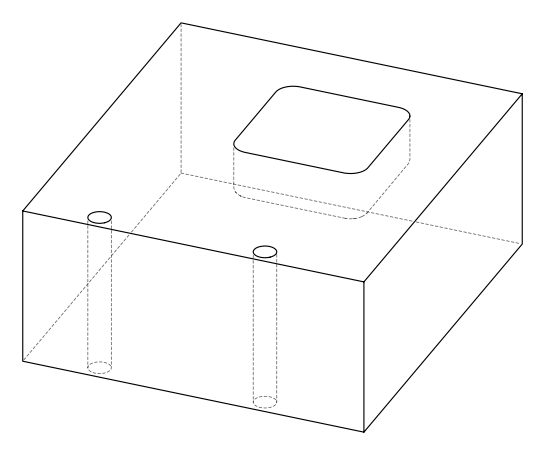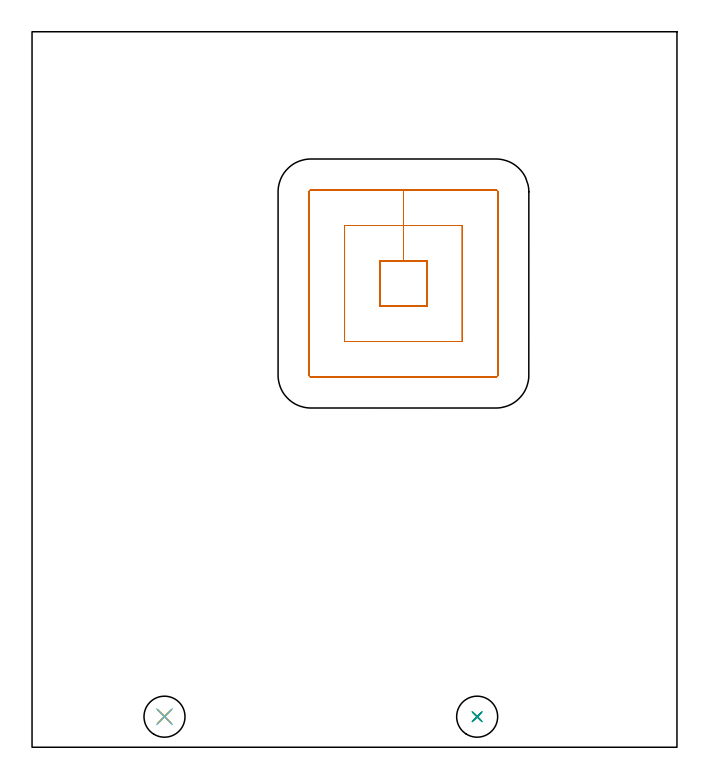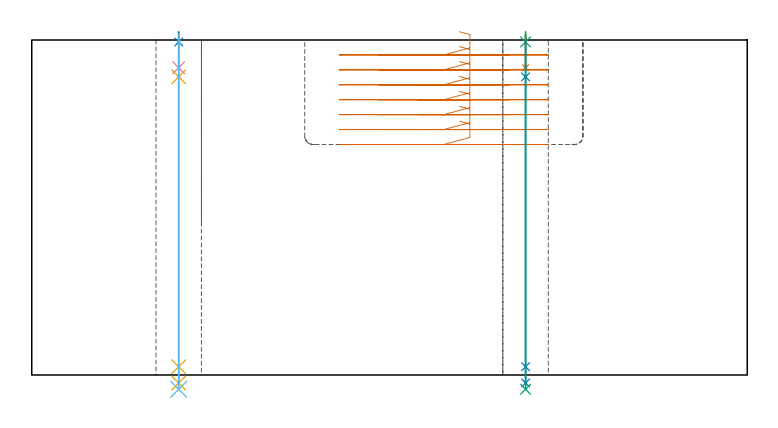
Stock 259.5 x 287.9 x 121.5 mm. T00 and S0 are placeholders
(PLAN: 9 operations, 7 tool changes, 11.6 min)
(1 MILL_RECTANGULAR_POCKET | POCKET_RECTANGULAR_STRAIGHT | NXT0201_007 | Follow Part, ap 6.25, ae 75% | 9.24 min | 376690 mm3)
(2 SPOT_DRILL | STEP1HOLE | NXT0321_9005460120000 | 0.03 min | 5 mm3)
(3 SPOT_DRILL_1 | STEP1HOLE_1 | NXT0321_9005460120000 | 0.03 min | 6 mm3)
(4 DRILL_BLIND_HOLE_INTO_CENTER | STEP1HOLE | NXT0301_038 | 0.05 min | 315 mm3)
(5 GUN_DRILL_THROUGH_HOLE | STEP1HOLE | UGT0307_002 | 0.58 min | 3151 mm3)
(6 SPADE_DRILL_TO_ENLARGE_THROUGH_HOLE | STEP1HOLE | UGT0306_007 | 0.52 min | 22488 mm3)
(7 DRILL_BLIND_HOLE_INTO_CENTER_1 | STEP1HOLE_1 | NXT0301_038 | 0.05 min | 314 mm3)
(8 GUN_DRILL_THROUGH_HOLE_1 | STEP1HOLE_1 | UGT0307_002 | 0.58 min | 3148 mm3)
(9 SPADE_DRILL_TO_ENLARGE_THROUGH_HOLE_1 | STEP1HOLE_1 | UGT0306_007 | 0.52 min | 22477 mm3)
(TOOL NXT0201_007 | ENDMILL 25mm [R216.25-25050GCK54P 1620] | D25 R3 FL54 Z5)
(TOOL NXT0321_9005460120000 | NC Spot Drill, 142deg, 12mm, Carbide, Uncoated | D12 PA142 FL30 Z2)
(TOOL NXT0301_038 | Carbide Drill 6.7mm [860.1-0670-034A1-MM 2214] | D6.7 PA140 FL53 Z2)
(TOOL UGT0307_002 | Gun Drill 6 mm | D6 PA130 FL24 Z1)
(TOOL UGT0306_007 | Spade Drill 16.5mm | D16.5 PA132 FL10 Z2)
(OP 1 MILL_RECTANGULAR_POCKET)
G17 G21 G94 G90
T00 M6
G54
G17 G0 G90 X155.148 Y177.5 S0 M3
G43 Z131.5 H1
Z124.5
G94 G1 X158.9 Z123.494 F250.
Y195.7 Z118.618
X149.45 Z116.086
X140. F500.
Y177.5
X158.9
Y195.7
X149.45
Y209.95
X125.75
Y163.25
X173.15
Y209.95
X149.45
Y224.2
X112.2
G3 X111.5 Y223.5 R0.7
G1 Y149.7
G3 X112.2 Y149. R0.7
G1 X186.7
G3 X187.4 Y149.7 R0.7
G1 Y223.5
G3 X186.7 Y224.2 R0.7
G1 X149.45
X148.45
G0 X155.148 Y177.5 Z119.086
G1 X158.9 Z118.08 F250.
Y195.7 Z113.203
X149.45 Z110.671
X140. F500.
Y177.5
X158.9
Y195.7
X149.45
Y209.95
X125.75
Y163.25
X173.15
Y209.95
X149.45
Y224.2
X112.2
G3 X111.5 Y223.5 R0.7
G1 Y149.7
G3 X112.2 Y149. R0.7
G1 X186.7
G3 X187.4 Y149.7 R0.7
G1 Y223.5
G3 X186.7 Y224.2 R0.7
G1 X149.45
X148.45
G0 X155.148 Y177.5 Z113.671
G1 X158.9 Z112.666 F250.
Y195.7 Z107.789
X149.45 Z105.257
X140. F500.
Y177.5
X158.9
Y195.7
X149.45
Y209.95
X125.75
Y163.25
X173.15
Y209.95
X149.45
Y224.2
X112.2
G3 X111.5 Y223.5 R0.7
G1 Y149.7
G3 X112.2 Y149. R0.7
G1 X186.7
G3 X187.4 Y149.7 R0.7
G1 Y223.5
G3 X186.7 Y224.2 R0.7
G1 X149.45
X148.45
G0 X155.148 Y177.5 Z108.257
G1 X158.9 Z107.252 F250.
Y195.7 Z102.375
X149.45 Z99.843
X140. F500.
Y177.5
X158.9
Y195.7
X149.45
Y209.95
X125.75
Y163.25
X173.15
Y209.95
X149.45
Y224.2
X112.2
G3 X111.5 Y223.5 R0.7
G1 Y149.7
G3 X112.2 Y149. R0.7
G1 X186.7
G3 X187.4 Y149.7 R0.7
G1 Y223.5
G3 X186.7 Y224.2 R0.7
G1 X149.45
X148.45
G0 X155.148 Y177.5 Z102.843
G1 X158.9 Z101.837 F250.
Y195.7 Z96.961
X149.45 Z94.429
X140. F500.
Y177.5
X158.9
Y195.7
X149.45
Y209.95
X125.75
Y163.25
X173.15
Y209.95
X149.45
Y224.2
X112.2
G3 X111.5 Y223.5 R0.7
G1 Y149.7
G3 X112.2 Y149. R0.7
G1 X186.7
G3 X187.4 Y149.7 R0.7
G1 Y223.5
G3 X186.7 Y224.2 R0.7
G1 X149.45
X148.45
G0 X155.148 Y177.5 Z97.429
G1 X158.9 Z96.423 F250.
Y195.7 Z91.546
X149.45 Z89.014
X140. F500.
Y177.5
X158.9
Y195.7
X149.45
Y209.95
X125.75
Y163.25
X173.15
Y209.95
X149.45
Y224.2
X112.2
G3 X111.5 Y223.5 R0.7
G1 Y149.7
G3 X112.2 Y149. R0.7
G1 X186.7
G3 X187.4 Y149.7 R0.7
G1 Y223.5
G3 X186.7 Y224.2 R0.7
G1 X149.45
X148.45
G0 X155.148 Y177.5 Z92.014
G1 X158.9 Z91.009 F250.
Y195.7 Z86.132
X149.45 Z83.6
X140. F500.
Y177.5
X158.9
Y195.7
X149.45
Y209.95
X125.75
Y163.25
X173.15
Y209.95
X149.45
Y224.2
X112.2
G3 X111.5 Y223.5 R0.7
G1 Y149.7
G3 X112.2 Y149. R0.7
G1 X186.7
G3 X187.4 Y149.7 R0.7
G1 Y223.5
G3 X186.7 Y224.2 R0.7
G1 X149.45
X148.45
G0 Z131.5
M5
M2
(OP 2 SPOT_DRILL)
G17 G21 G94 G90
T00 M6
G54
G17 G0 G90 X53.3 Y12.3 S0 M3
G43 Z131.5 H0
G94 G81 G98 Z120.781 F250. R124.5
G80
M5
M2
(OP 3 SPOT_DRILL_1)
G17 G21 G94 G90
T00 M6
G54
G17 G0 G90 X179.1 Y12.3 S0 M3
G43 Z131.5 H0
G94 G81 G98 Z120.781 F250. R124.5
G80
M5
M2
(OP 4 DRILL_BLIND_HOLE_INTO_CENTER)
G17 G21 G94 G90
T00 M6
G54
G17 G0 G90 X53.3 Y12.3 S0 M3
G43 Z131.5 H1
G94 G81 G98 Z111.45 F250. R123.5
G80
M5
M2
(OP 5 GUN_DRILL_THROUGH_HOLE)
G17 G21 G94 G90
T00 M6
G54
G17 G0 G90 X53.3 Y12.3 M8
G43 Z131.5 H0
Z121.309
S716 M3
G94 G1 Z108.143 F125. M26
G4 X.084
Z3. F250.
G4 X.084
Z-2.899 F125.
G4 X.084
M5
M9
G0 Z121.309
Z131.5
M2
(OP 6 SPADE_DRILL_TO_ENLARGE_THROUGH_HOLE)
G17 G21 G94 G90
T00 M6
G54
G17 G0 G90 X53.3 Y12.3 S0 M3
G43 Z131.5 H0
G94 G73 G98 Z-5.173 F250. Q15.834 R123.5
G80
M5
M2
(OP 7 DRILL_BLIND_HOLE_INTO_CENTER_1)
G17 G21 G94 G90
T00 M6
G54
G17 G0 G90 X179.1 Y12.3 S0 M3
G43 Z131.5 H1
G94 G81 G98 Z111.45 F250. R123.5
G80
M5
M2
(OP 8 GUN_DRILL_THROUGH_HOLE_1)
G17 G21 G94 G90
T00 M6
G54
G17 G0 G90 X179.1 Y12.3 M8
G43 Z131.5 H0
Z121.309
S716 M3
G94 G1 Z108.143 F125. M26
G4 X.084
Z3. F250.
G4 X.084
Z-2.899 F125.
G4 X.084
M5
M9
G0 Z121.309
Z131.5
M2
(OP 9 SPADE_DRILL_TO_ENLARGE_THROUGH_HOLE_1)
G17 G21 G94 G90
T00 M6
G54
G17 G0 G90 X179.1 Y12.3 S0 M3
G43 Z131.5 H0
G94 G73 G98 Z-5.173 F250. Q15.834 R123.5
G80
M5
M2
